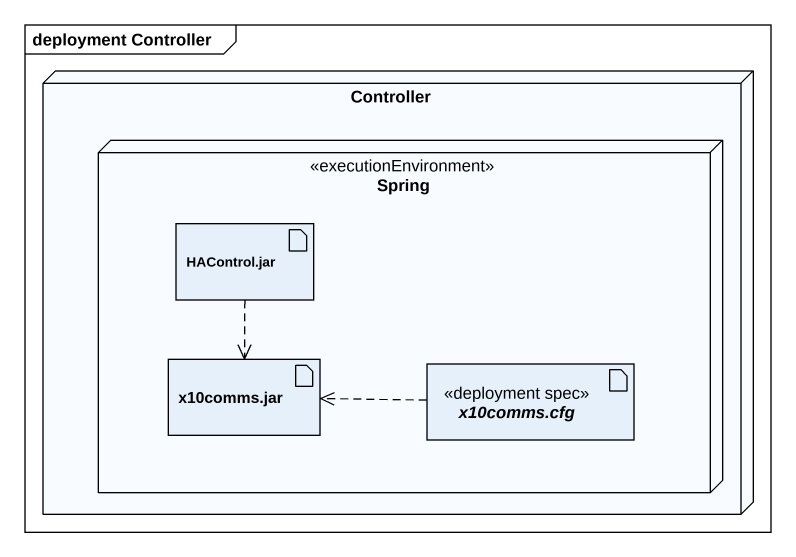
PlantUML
@startuml
mainframe deployment Controller
node Controller {
  node Spring <<executionEnvironment>> {
    artifact "HAControl.jar" as HAControl_jar
    artifact "x10comms.jar" as x10comms_jar
    artifact "x10comms.cfg" as x10comms_cfg <<deployment spec>>
  }
}
HAControl_jar ..> x10comms_jar
x10comms_cfg .left.> x10comms_jar
@enduml
